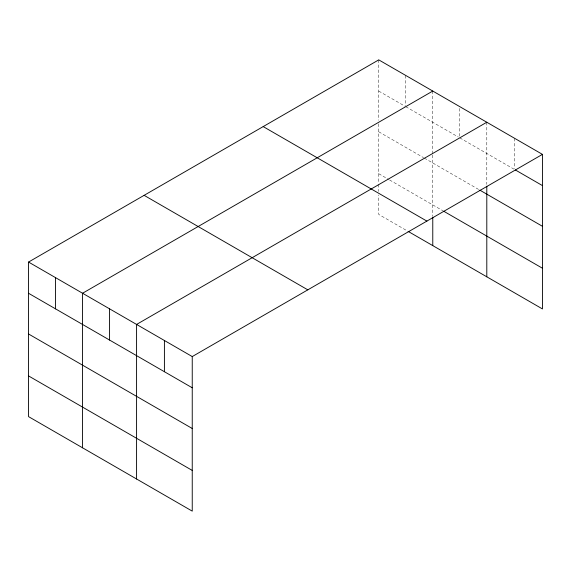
<?xml version="1.0" encoding="UTF-8"?>
<svg xmlns="http://www.w3.org/2000/svg" width="571" height="571" viewBox="0 0 571 571"><rect width="100%" height="100%" fill="white"/><g stroke="black" fill="none" stroke-linecap="round" stroke-linejoin="round"><path stroke-width="0.43" stroke-dasharray="2.85 2.14" d="M378.759 91.089L404.996 106.235M405.767 106.684L458.242 136.976M459.783 137.868L513.871 169.095M378.759 131.794L423.518 157.632M424.289 158.081L479.076 189.708M378.759 173.727L388.794 179.522M389.565 179.965L442.81 210.706M405.767 230.027L378.759 214.432L378.759 194.968M514.621 138.31L514.621 168.638M486.799 122.244L486.799 184.433M459.783 108.433L459.783 136.084M432.775 91.06L432.775 154.127M432.775 155.012L432.775 216.416M405.767 75.465L405.767 105.792M378.759 59.869L378.759 120.288M378.759 123.828L378.759 183.462M378.759 184.347L378.759 191.428"/><path stroke-width="0.86" d="M542.45 154.377L378.759 59.869L28.55 262.06L28.55 416.623L192.241 511.131L192.241 356.568L542.45 154.377L542.45 308.94L408.087 231.362M432.775 91.06L82.567 293.251L82.567 447.814M486.799 122.244L136.583 324.435L136.583 478.998M515.377 169.965L542.45 185.596M479.854 190.157L542.45 226.294M443.581 211.156L542.45 268.234M263.188 126.591L426.88 221.098M144.12 195.339L307.812 289.847M28.55 262.06L192.241 356.568M28.55 293.28L192.241 387.788M28.55 333.985L192.241 428.493M28.55 375.925L192.241 470.425M486.799 186.203L486.799 276.807M432.775 217.301L432.775 245.616M164.412 340.502L164.412 371.721M109.575 308.84L109.575 340.059M55.558 277.656L55.558 308.875"/></g></svg>
